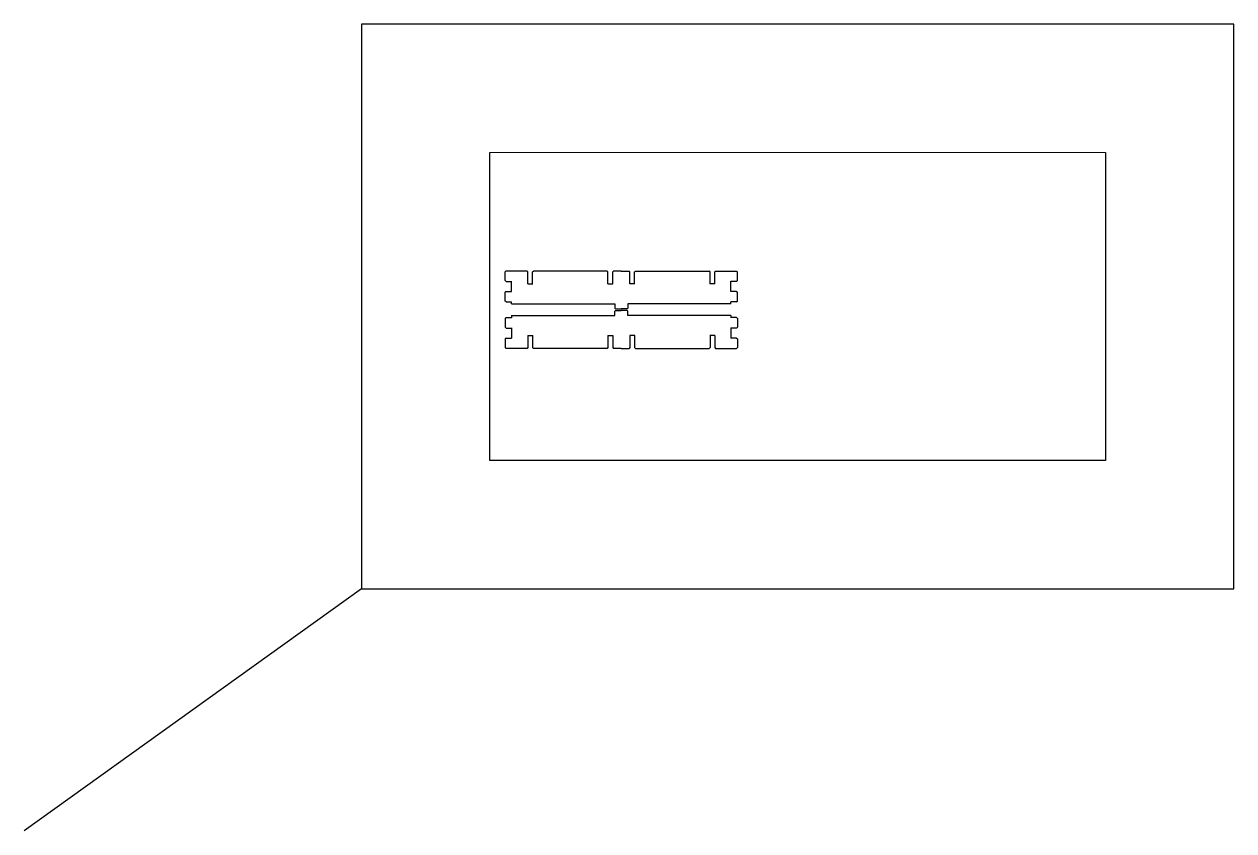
# Paper-space layout 'Sheet3' of a CAD drawing. Header units: inches. Extents: x -6.6 to 17, y -4.7 to 11.
# The model-space entities are those that its viewports show. They can reach past a viewport. Long polylines and large blocks are cut down to what shows.
import ezdxf

# ---------------------------------------------------------------- set-up
doc = ezdxf.new("R2010")
doc.units = ezdxf.units.IN
doc.header["$MEASUREMENT"] = 0
doc.layers.add('CUT', color=1, linetype='Continuous')

# ---------------------------------------------------------------- blocks, each defined once
blk = doc.blocks.new('DiceDivider_Half')
for p, q in [((-4.494, -0.201), (-4.525, -0.232)), ((-4.525, -0.573), (-4.525, -0.232)), ((-3.676, -0.201), (-4.494, -0.201)), ((-3.645, -0.232), (-3.676, -0.201)), ((-3.645, -0.701), (-3.645, -0.232)), ((-3.46, -0.232), (-3.429, -0.201)), ((-3.46, -0.701), (-3.46, -0.232)), ((-0.551, -0.201), (-3.429, -0.201)), ((-0.52, -0.232), (-0.551, -0.201)), ((-0.52, -0.701), (-0.52, -0.232)), ((-0.335, -0.232), (-0.304, -0.201)), ((-0.335, -0.701), (-0.335, -0.232)), ((0, -0.201), (-0.304, -0.201)), ((-4.494, -0.604), (-4.525, -0.573)), ((-4.494, -0.604), (-4.275, -0.604)), ((-4.275, -0.997), (-4.275, -0.599)), ((-3.65, -0.701), (-3.455, -0.701)), ((-0.525, -0.701), (-0.33, -0.701)), ((-4.494, -0.992), (-4.525, -1.023)), ((-4.525, -1.369), (-4.525, -1.023)), ((-4.494, -1.4), (-4.525, -1.369)), ((-4.494, -0.992), (-4.275, -0.992)), ((-4.494, -1.4), (-4.275, -1.4)), ((-4.275, -1.481), (-4.275, -1.395)), ((-4.275, -1.481), (-0.255, -1.481)), ((-0.255, -1.481), (-0.255, -1.645)), ((-0.224, -1.676), (-0.255, -1.645)), ((-0.224, -1.676), (0, -1.676))]:
    blk.add_line(p, q)
blk = doc.blocks.new('DiceDivider_Full')
at = {"color": 30, "true_color": 0xf8991e}
blk.add_blockref('DiceDivider_Half', (0, 0.201), dxfattribs=at)
at = {"color": 30, "true_color": 0xf8991e, "xscale": -1}
blk.add_blockref('DiceDivider_Half', (0, 0.201), dxfattribs=at)

msp = doc.modelspace()

# ---------------------------------------------------------------- linework, layer by layer
at = {"layer": 'CUT'}
msp.add_line((101.07567, 31.67704), (101.07567, 43.67704), dxfattribs=at)
at = {"layer": 'CUT', "color": 30, "true_color": 0xf8991e}
for points in [[(89.99067, 31.67704), (113.99067, 31.67704), (113.99067, 43.67704), (89.99067, 43.67704)], [(89.99067, 31.67704), (113.99067, 31.67704), (113.99067, 19.67704), (89.99067, 19.67704)], [(89.99067, 7.67704), (113.99067, 7.67704), (113.99067, 19.67704), (89.99067, 19.67704)]]:
    msp.add_lwpolyline(points, close=True, dxfattribs=at)

# ---------------------------------------------------------------- block references
msp.add_blockref('DiceDivider_Full', (95.11462, 27.05703), dxfattribs=at)
at = {"layer": 'CUT', "color": 30, "true_color": 0xf8991e, "xscale": -1, "rotation": 180}
msp.add_blockref('DiceDivider_Full', (95.11462, 24.04453), dxfattribs=at)

psp = doc.layouts.new('Sheet3')

# ---------------------------------------------------------------- linework, layer by layer
at = {"layer": 'CUT', "color": 30, "true_color": 0xf8991e}
psp.add_line((0, 0), (-6.576, -4.717), dxfattribs=at)
psp.add_lwpolyline([(0, 0), (17, 0), (17, 11), (0, 11)], close=True, dxfattribs=at)

# ---------------------------------------------------------------- viewports
at = {"layer": '0', "view_target_point": (23.85329, -22.7437)}
psp.add_viewport(center=(8.5, 5.5), size=(12, 6), view_center_point=(78.13738, 48.42073), view_height=12, dxfattribs=at)

doc.saveas('drawing.dxf')
